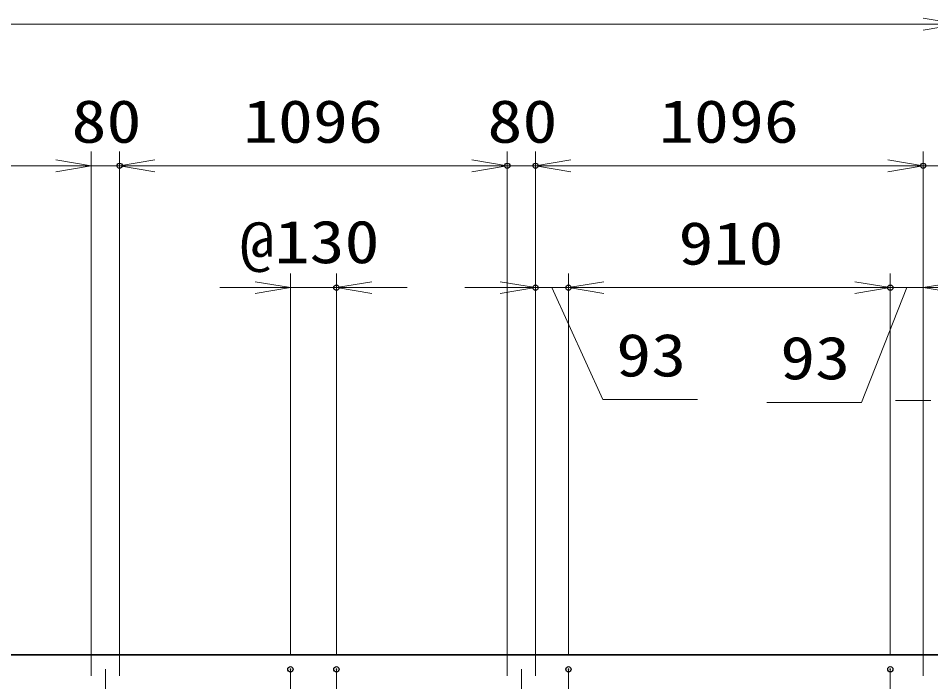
# Model space of a CAD drawing. Units: millimetres at full size. Extents: x -11880 to 11880, y -8400 to 8400.
# Drawn here: x 2816 to 5395, y 978 to 2852 of the extents above; entities that cross this region are included whole.
import ezdxf
from ezdxf.enums import TextEntityAlignment as Align

# ---------------------------------------------------------------- set-up
doc = ezdxf.new("R2010")
doc.units = ezdxf.units.MM
doc.header["$LTSCALE"] = 30
doc.header["$PDMODE"] = 32
doc.header["$PDSIZE"] = 15
doc.linetypes.add('USER1', pattern=[18, 12, -1.5, 3, -1.5])
for name, color, linetype, lineweight in [('0-2_外形線', 7, 'Continuous', 35), ('0-3_軸線', 200, 'USER1', 15), ('0-5_寸法線', 4, 'Continuous', 18), ('0-6_0', 7, 'Continuous', 18)]:
    doc.layers.add(name, color=color, linetype=linetype, lineweight=lineweight)
doc.layers.add('0-7_Defpoints', color=7, linetype='Continuous')
doc.styles.add('ＭＳ ゴシック', font='')
doc.styles.get('ＭＳ ゴシック').set_extended_font_data('MS Gothic')

# ---------------------------------------------------------------- blocks, each defined once
blk = doc.blocks.new('_Open')
at = {"layer": '0-6_0', "color": 4}
blk.add_line((-30, 5), (0, 0), dxfattribs=at)
blk.add_lwpolyline([(-30, -5), (0, 0), (-30, 0)], dxfattribs=at)

msp = doc.modelspace()

# ---------------------------------------------------------------- linework, layer by layer
at = {"layer": '0-2_外形線'}
msp.add_lwpolyline([(5474.01, 1053.97), (-525.99, 1053.97), (-525.99, 486.47)], dxfattribs=at)
at = {"layer": '0-3_軸線'}
for p, q in [((3062.01, -285.03), (3062.01, 1012.97)), ((3585.01, 1012.97), (3585.01, -285.03)), ((3715.01, 1012.97), (3715.01, -285.03)), ((4238.01, -285.03), (4238.01, 1012.97)), ((4371.01, -285.03), (4371.01, 1012.97)), ((5281.01, 1012.97), (5281.01, -285.03))]:
    msp.add_line(p, q, dxfattribs=at)
at = {"layer": '0-5_寸法線'}
for p, q in [((-525.99, 2835.01), (5474.01, 2835.01)), ((5374.01, 2835.01), (5274.01, 2835.01)), ((3022.01, 993.97), (3022.01, 2475.01)), ((3022.01, 993.97), (3022.01, 2475.01)), ((3102.01, 993.97), (3102.01, 2475.01)), ((3102.01, 993.97), (3102.01, 2475.01)), ((4198.01, 993.97), (4198.01, 2475.01)), ((4198.01, 993.97), (4198.01, 2475.01)), ((4278.01, 993.97), (4278.01, 2475.01)), ((4278.01, 993.97), (4278.01, 2475.01)), ((5374.01, 993.97), (5374.01, 2475.01)), ((5374.01, 993.97), (5374.01, 2475.01)), ((3022.01, 2435.01), (1926.01, 2435.01)), ((2922.01, 2435.01), (2822.01, 2435.01)), ((3022.01, 2435.01), (3102.01, 2435.01)), ((3102.01, 2435.01), (4198.01, 2435.01)), ((3202.01, 2435.01), (3302.01, 2435.01)), ((4098.01, 2435.01), (3998.01, 2435.01)), ((4198.01, 2435.01), (4278.01, 2435.01)), ((4278.01, 2435.01), (5374.01, 2435.01)), ((4378.01, 2435.01), (4478.01, 2435.01)), ((5274.01, 2435.01), (5174.01, 2435.01)), ((5374.01, 2435.01), (5474.01, 2435.01)), ((3585.01, 1052.97), (3585.01, 2130.76)), ((3715.01, 1052.97), (3715.01, 2130.76)), ((4278.01, 993.97), (4278.01, 2130.76)), ((4371.01, 1052.97), (4371.01, 2130.76)), ((4371.01, 1052.97), (4371.01, 2130.76)), ((5281.01, 1052.97), (5281.01, 2130.76)), ((5281.01, 1052.97), (5281.01, 2130.76)), ((5374.01, 993.97), (5374.01, 2130.76)), ((3485.01, 2090.76), (3385.01, 2090.76)), ((3585.01, 2090.76), (3715.01, 2090.76)), ((3815.01, 2090.76), (3915.01, 2090.76)), ((4178.01, 2090.76), (4078.01, 2090.76)), ((4371.01, 2090.76), (4278.01, 2090.76)), ((5281.01, 2090.76), (4371.01, 2090.76)), ((4471.01, 2090.76), (4571.01, 2090.76)), ((5181.01, 2090.76), (5081.01, 2090.76)), ((5374.01, 2090.76), (5281.01, 2090.76)), ((5395.31, 1771.78), (5295.31, 1771.78))]:
    msp.add_line(p, q, dxfattribs=at)
for points in [[(4324.51, 2090.76), (4468.45, 1774.86), (4735.65, 1774.86)], [(5327.51, 2090.76), (5199.33, 1766.78), (4932.13, 1766.78)]]:
    msp.add_lwpolyline(points, dxfattribs=at)
at = {"layer": '0-7_Defpoints'}
for p in [(3102.01, 2435.01), (4198.01, 2435.01), (4278.01, 2435.01), (5374.01, 2435.01), (3715.01, 2090.76), (4278.01, 2090.76), (4371.01, 2090.76), (5281.01, 2090.76), (3585.01, 1012.97), (3715.01, 1012.97), (4371.01, 1012.97), (5281.01, 1012.97)]:
    msp.add_point(p, dxfattribs=at)

# ---------------------------------------------------------------- block references
at = {"layer": '0-5_寸法線', "xscale": 3.333333, "yscale": 3.333333}
for p in [(5474.01, 2835.01), (5474.01, 2835.01), (3022.01, 2435.01), (3022.01, 2435.01), (4198.01, 2435.01), (4198.01, 2435.01), (5374.01, 2435.01), (5374.01, 2435.01), (3585.01, 2090.76), (4278.01, 2090.76), (5281.01, 2090.76), (5281.01, 2090.76)]:
    msp.add_blockref('_Open', p, dxfattribs=at)
at = {"layer": '0-5_寸法線', "xscale": 3.333333, "yscale": 3.333333, "rotation": 180}
for p in [(3102.01, 2435.01), (3102.01, 2435.01), (4278.01, 2435.01), (4278.01, 2435.01), (3715.01, 2090.76), (4371.01, 2090.76), (4371.01, 2090.76), (5374.01, 2090.76)]:
    msp.add_blockref('_Open', p, dxfattribs=at)

# ---------------------------------------------------------------- texts
at = {"layer": '0-5_寸法線', "color": 254, "style": 'ＭＳ ゴシック', "width": 1.2}
for s, p in [('80', (2966.01, 2463.69)), ('1096', (3450.81, 2463.69)), ('80', (4142.01, 2463.69)), ('1096', (4626.81, 2463.69)), ('@130', (3441.21, 2123.45)), ('910', (4682.01, 2119.45)), ('93', (4506.05, 1803.55)), ('93', (4969.73, 1795.46))]:
    msp.add_text(s, height=121.2, dxfattribs=at).set_placement(p, align=Align.BOTTOM_LEFT)

doc.saveas('drawing.dxf')
